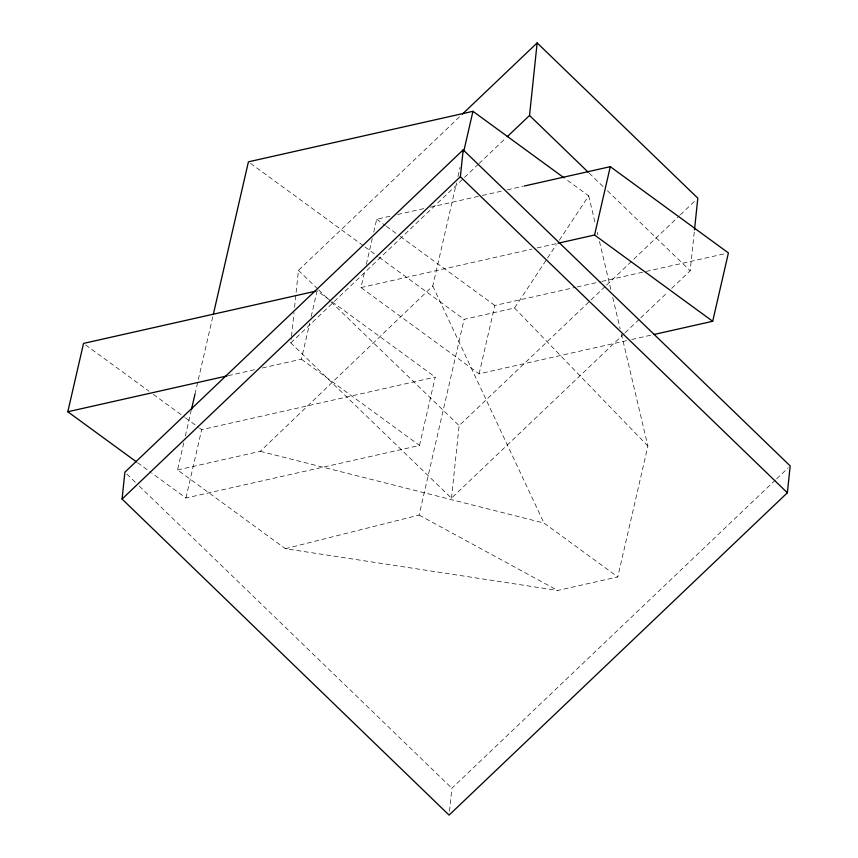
<?xml version="1.0" encoding="UTF-8"?>
<svg xmlns="http://www.w3.org/2000/svg" width="858" height="858" viewBox="0 0 858 858"><rect width="100%" height="100%" fill="white"/><g stroke="black" fill="none" stroke-linecap="round" stroke-linejoin="round"><path stroke-width="0.64" stroke-dasharray="4.29 3.22" d="M624.206 333.633L451.48 498.198L290.808 342.91L291.366 337.634M291.506 336.315L294.004 312.569M294.562 307.282L298.445 270.345L460.489 115.937M451.48 498.198L459.105 425.632L590.1 300.815M449.485 811.26L451.898 788.245L775.653 479.772M671.75 288.331L690.186 270.763L694.347 231.177M621.374 333.998L647.887 446.085L617.781 576.93L557.679 590.454L285.382 548.691L177.542 469.948L183.848 442.524M185.349 436.003L191.055 411.196M194.959 394.219L212.977 315.883M185.939 498.005L201.662 429.665L435.242 377.102L419.519 445.452L185.939 498.005L151.576 472.919M262.248 368.007L301.394 359.191L309.706 323.08M311.186 316.634L317.117 290.841L435.242 377.102M626.565 340.658L479.107 373.831L360.982 287.58L364.832 270.817M366.312 264.361L372.254 238.578M373.734 232.121L376.705 219.23L391.055 216.002M177.542 469.948L260.253 451.329L432.775 286.004L456.467 183.011M457.957 176.491L460.06 167.364M285.382 548.691L419.101 515.068L464.124 319.337L514.532 308.001L546.836 259.127M479.107 373.831L494.83 305.48L575.729 287.28M547.576 258.011L556.381 244.691M559.319 240.24L588.685 195.817L564.896 178.443M290.808 342.91L463.534 178.346M464.51 177.413L478.088 164.479M479.064 163.546L506.231 137.666M591.076 299.892L605.63 286.025M606.606 285.103L679.375 215.755M680.351 214.832L695.87 200.043M625.171 332.711L639.725 318.844M640.701 317.91L667.867 292.031M776.619 478.85L788.245 467.771M397.576 214.532L424.978 208.365M430.201 207.196L481.091 195.742M482.4 195.442L501.973 191.044M507.196 189.865L522.854 186.347M360.982 287.58L531.928 249.11M537.14 247.941L556.724 243.533M577.037 286.99L600.525 281.703M601.833 281.403L644.894 271.718M646.203 271.428L725.804 253.518M228.325 375.632L255.727 369.466M631.778 339.478L652.659 334.781M260.253 451.329L543.993 523.048L617.781 576.93M419.101 515.068L557.679 590.454M376.705 219.23L385.296 225.504M386.368 226.287L399.249 235.693M400.321 236.486L494.83 305.48M250.579 163.406L363.824 246.096M364.897 246.889L377.842 256.338M378.925 257.121L464.124 319.337M301.394 359.191L419.519 445.452M85.682 344.97L149.045 391.237M153.335 394.369L184.481 417.117M185.553 417.9L198.434 427.305M199.517 428.088L201.662 429.665M137.612 462.719L150.504 472.136M589.167 173.123L603.603 187.076M607.453 190.787L690.186 270.763M298.445 270.345L317.685 288.942M318.64 289.865L330.191 301.029M331.156 301.952L459.105 425.632M126.823 474.034L135.478 482.4M139.318 486.121L451.898 788.245M514.532 308.001L647.887 446.085M432.775 286.004L543.993 523.048M588.685 195.817L595.162 223.187M597.318 232.314L597.94 234.92M599.485 241.441L610.885 289.672M612.741 297.49L620.141 328.775"/><path stroke-width="1.29" d="M122.072 499.034L124.893 472.179L463.181 149.86L790.186 465.926L787.365 492.782L449.077 815.1L122.072 499.034L460.36 176.716L463.181 149.86M507.207 136.733L529.525 115.476L537.151 42.9L697.811 198.187L694.487 229.858M136.54 461.936L67.814 411.754L83.537 343.404L315.819 291.141M191.355 409.888L194.959 394.219M213.277 314.586L248.423 161.83L472.962 111.304L563.813 177.649M463.663 151.727L472.962 111.304M558.022 243.243L594.562 235.017L610.285 166.667L728.41 252.928L712.687 321.278L653.968 334.491M462.43 114.093L537.151 42.9M524.163 186.047L610.285 166.667M67.814 411.754L227.016 375.933M594.562 235.017L712.687 321.278M529.525 115.476L588.213 172.19M460.36 176.716L787.365 492.782"/></g></svg>
